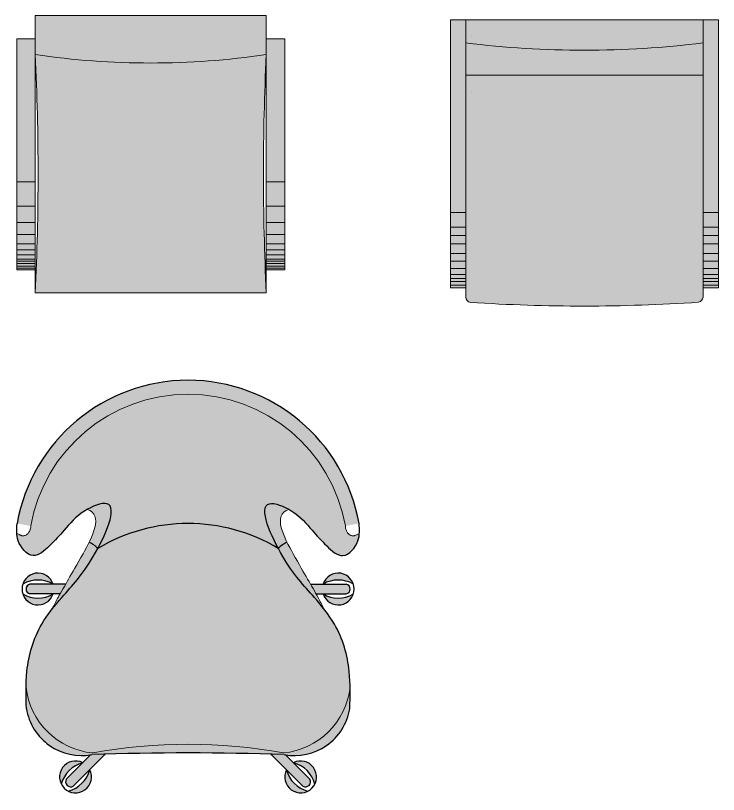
# Model space of a CAD drawing. Header units: metres. Extents: x 288.7 to 299.7, y 162.6 to 172.2.
# Drawn here: x 290.005 to 291.526, y 162.666 to 164.351 of the extents above; entities that cross this region are included whole.
import ezdxf

# ---------------------------------------------------------------- set-up
doc = ezdxf.new("R2010")
doc.units = ezdxf.units.M
doc.linetypes.add('HIDDEN', pattern=[9.524999999999999, 6.35, -3.175])
for name, color, linetype, lineweight in [('cotas', 250, 'Continuous', 5), ('estofado', 7, 'Continuous', 25), ('moveis', 254, 'Continuous', 5), ('parede', 7, 'Continuous', 30)]:
    doc.layers.add(name, color=color, linetype=linetype, lineweight=lineweight)

# ---------------------------------------------------------------- blocks, each defined once
blk = doc.blocks.new('CAD Madri Light')
at = {"layer": 'estofado', "lineweight": 5, "ltscale": 0.7}
h = blk.add_hatch(color=252, dxfattribs=at)
h.dxf.hatch_style = 1
h.set_gradient(color1=(228, 92, 7), color2=(119, 48, 4), one_color=1, tint=0.239999994635582, name='INVCYLINDER')
h.paths.add_polyline_path([(0.25, -0.08440285090875244), (0.25, 5.684341886078216e-14), (-0.2500000000001137, -5.684341886080803e-14), (-0.2500000000001137, -0.08440285090870248, 0.07312429468054588)])
h = blk.add_hatch(color=256, dxfattribs=at)
h.dxf.hatch_style = 1
h.set_gradient(color1=(120, 127, 135), one_color=1, tint=1, name='CYLINDER')
h.paths.add_polyline_path([(-0.2500000000001136, -0.05000000000001135), (-0.2900000000000773, -0.05000000000001136), (-0.2900000000000773, -0.5500000000000114), (-0.2500000000001137, -0.5500000000000114)])
h = blk.add_hatch(color=256, dxfattribs=at)
h.dxf.hatch_style = 1
h.set_gradient(color1=(120, 127, 135), one_color=1, tint=1, name='CYLINDER')
h.paths.add_polyline_path([(0.2499999999999999, -0.5500000000000113), (0.2899999999998499, -0.5500000000000113), (0.2899999999998499, -0.05000000000001136), (0.25, -0.05000000000001137)])
h = blk.add_hatch(color=252, dxfattribs=at)
h.dxf.hatch_style = 1
h.set_gradient(color1=(228, 92, 7), color2=(30, 12, 1), one_color=1, tint=0.05999999865889549, name='INVCURVED')
h.paths.add_polyline_path([(-0.2499999999998876, -0.08440285090873534, -0.02371233385360478), (-0.2499999999998863, -0.6000000000000227), (0.2500000000001137, -0.6000000000000227, -0.02371233385360489), (0.2500000000001142, -0.08440285090873623, -0.07312429468052935)])
at = {"layer": 'estofado', "lineweight": 20, "ltscale": 0.7}
for p, q in [((-0.2500000000001137, 0), (-0.2500000000001137, -0.6000000000000227)), ((0.2500000000001137, 5.684341886080801e-14), (-0.2500000000001137, -5.684341886080801e-14)), ((0.25, -0.6000000000000227), (0.25, 0)), ((-0.25, -0.6000000000000227), (0.2500000000001137, -0.6000000000000227))]:
    blk.add_line(p, q, dxfattribs=at)
at = {"layer": 'estofado', "color": 252, "lineweight": 5, "ltscale": 0.7}
for p, q in [((-0.2900000000000773, -0.05000000000001137), (-0.2500000000001137, -0.05000000000001137)), ((-0.2900000000000773, -0.5500000000000114), (-0.2900000000000773, -0.05000000000001137)), ((0.2899999999998499, -0.05000000000001137), (0.2499999999998863, -0.05000000000001137)), ((0.2899999999998499, -0.5500000000000114), (0.2899999999998499, -0.05000000000001137)), ((-0.2900000000000773, -0.5500000000000114), (-0.2500000000001137, -0.5500000000000114)), ((0.2899999999998499, -0.5500000000000114), (0.2499999999998863, -0.5500000000000114))]:
    blk.add_line(p, q, dxfattribs=at)
at = {"layer": 'estofado', "color": 252, "lineweight": 9, "ltscale": 0.7}
for p, q in [((-0.2499999999997726, -0.3596918825229523), (-0.2899999999996226, -0.3596918825229523)), ((0.25, -0.3596918825229523), (0.2899999999998499, -0.3596918825229523)), ((-0.2499999999997726, -0.4122299062501042), (-0.2899999999996226, -0.4122299062501042)), ((0.25, -0.4122299062501042), (0.2899999999998499, -0.4122299062501042)), ((-0.2499999999997726, -0.4475019350072102), (-0.2899999999996226, -0.4475019350072102)), ((0.25, -0.4475019350072102), (0.2899999999998499, -0.4475019350072102)), ((-0.2499999999997726, -0.4739559190172713), (-0.2899999999996226, -0.4739559190172713)), ((0.25, -0.4739559190172713), (0.2899999999998499, -0.4739559190172713)), ((-0.2499999999997726, -0.4940609829203595), (-0.2899999999996226, -0.4940609829203595)), ((0.25, -0.4940609829203595), (0.2899999999998499, -0.4940609829203595)), ((-0.2499999999997726, -0.5071116410720151), (-0.2899999999996226, -0.5071116410720151)), ((-0.2499999999997726, -0.5180459925214222), (-0.2899999999996226, -0.5180459925214222)), ((0.25, -0.5071116410720151), (0.2899999999998499, -0.5071116410720151)), ((0.25, -0.5180459925214222), (0.2899999999998499, -0.5180459925214222)), ((-0.2499999999997726, -0.5269589833773693), (-0.2899999999996226, -0.5269589833773693)), ((-0.2499999999997726, -0.5314493934953362), (-0.2899999999996226, -0.5314493934953362)), ((-0.2499999999997726, -0.5361599674148465), (-0.2899999999996226, -0.5361599674148465)), ((0.25, -0.5269589833773693), (0.2899999999998499, -0.5269589833773693)), ((0.25, -0.5314493934953362), (0.2899999999998499, -0.5314493934953362)), ((0.25, -0.5361599674148465), (0.2899999999998499, -0.5361599674148465)), ((-0.2499999999997726, -0.5422940569273464), (-0.2899999999996226, -0.5422940569273464)), ((-0.2499999999997726, -0.5463833497815358), (-0.2899999999996226, -0.5463833497815358)), ((0.25, -0.5422940569273464), (0.2899999999998499, -0.5422940569273464)), ((0.25, -0.5463833497815358), (0.2899999999998499, -0.5463833497815358))]:
    blk.add_line(p, q, dxfattribs=at)
at = {"layer": 'estofado', "color": 252, "lineweight": 5, "ltscale": 0.7}
for centre, start, end in [((-5.682903030557441, -0.342201425454391), 357.2832758010744, 2.71672419892571), ((5.682903030557668, -0.342201425454391), 177.2832758010743, 182.7167241989257)]:
    blk.add_arc(centre, 5.439016036424164, start, end, dxfattribs=at)
at = {"layer": 'estofado', "color": 252, "lineweight": 9, "ltscale": 0.7}
blk.add_arc((1.13686837721616e-13, 1.615874809670743), 1.718558734249611, 261.6354607206969, 278.3645392792967, dxfattribs=at)
blk = doc.blocks.new('Cad. Madri - Light (Maxmila)')
at = {"layer": 'cotas', "lineweight": 5, "ltscale": 0.5}
h = blk.add_hatch(color=256, dxfattribs=at)
h.set_gradient(color1=(202, 207, 211), color2=(233, 235, 236), one_color=1, tint=0.9200000166893005, name='CYLINDER')
h.paths.add_polyline_path([(-0.2568081560705195, 0), (-0.2899999999999636, 0), (-0.2899999999999636, -0.4166928882577849), (-0.2568081560705195, -0.4166928882577849)])
h = blk.add_hatch(color=256, dxfattribs=at)
h.set_gradient(color1=(231, 213, 182), color2=(246, 240, 228), one_color=1, tint=0.9300000071525574, name='INVCYLINDER')
h.paths.add_polyline_path([(-0.2568081560705195, 0), (-0.2568081560705195, -0.0500000000000953, 0.06090521266633066), (0.256808156071429, -0.05000000000009619), (0.256808156071429, 0)])
h = blk.add_hatch(color=256, dxfattribs=at)
h.set_gradient(color1=(202, 207, 211), color2=(233, 235, 236), one_color=1, tint=0.9200000166893005, name='CYLINDER')
h.paths.add_polyline_path([(0.2899999999999636, 0), (0.2568081560714291, 0), (0.256808156071429, -0.4166928882578986), (0.2899999999999637, -0.4166928882578986)])
h = blk.add_hatch(color=256, dxfattribs=at)
h.set_gradient(color1=(231, 213, 182), color2=(231, 213, 182), one_color=1, tint=0.8100000023841858, name='INVCURVED')
h.paths.add_polyline_path([(-0.2568081560705195, -0.05000000000009619), (-0.2568081560705195, -0.1200000000000046), (0.256808156071429, -0.1200000000001182), (0.256808156071429, -0.05000000000009575, -0.06090521266633066)])
h = blk.add_hatch(color=256, dxfattribs=at)
h.set_gradient(color1=(231, 213, 182), color2=(245, 237, 224), one_color=1, tint=0.9200000166893005, name='SPHERICAL')
h.paths.add_polyline_path([(0.256808156071429, -0.1200000000001182), (-0.2568081560705195, -0.1200000000000045), (-0.2568081560705195, -0.5799999999999272), (-0.2568081560705195, -0.6000000000000227, 0.3270884362942709), (-0.246808156070408, -0.6113661797281505, 0.03324470291766669), (0.2468081560704777, -0.6110679058072601, 0.3445541423068065), (0.2568081560702922, -0.6000000000000227), (0.2568081560702922, -0.5799999999999272)])
h = blk.add_hatch(color=256, dxfattribs=at)
h.set_gradient(color1=(202, 207, 211), color2=(233, 235, 236), one_color=1, tint=0.9200000166893005, name='INVCURVED')
h.paths.add_polyline_path([(-0.2568081560705195, -0.4166928882577849), (-0.2899999999999636, -0.4166928882577849), (-0.2899999999999636, -0.4488831960068182), (-0.2568081560705195, -0.4488831960068182)])
h = blk.add_hatch(color=256, dxfattribs=at)
h.set_gradient(color1=(202, 207, 211), color2=(233, 235, 236), one_color=1, tint=0.9200000166893005, name='INVCURVED')
h.paths.add_polyline_path([(0.256808156071429, -0.4166928882578986), (0.256808156071429, -0.4488831960069319), (0.2899999999999637, -0.448883196006932), (0.2899999999999637, -0.4166928882578986)])
h = blk.add_hatch(color=256, dxfattribs=at)
h.set_gradient(color1=(202, 207, 211), color2=(233, 235, 236), one_color=1, tint=0.9200000166893005, name='INVCURVED')
h.paths.add_polyline_path([(-0.2568081560705195, -0.4668729185779057), (-0.2568081560705195, -0.4488831960068183), (-0.2899999999999636, -0.4488831960068182), (-0.2899999999999636, -0.4668729185779056)])
h = blk.add_hatch(color=256, dxfattribs=at)
h.set_gradient(color1=(202, 207, 211), color2=(233, 235, 236), one_color=1, tint=0.9200000166893005, name='INVCURVED')
h.paths.add_polyline_path([(0.2899999999999637, -0.4668729185779058), (0.2899999999999636, -0.4488831960069319), (0.256808156071429, -0.4488831960069319), (0.256808156071429, -0.4668729185779057)])
h = blk.add_hatch(color=256, dxfattribs=at)
h.set_gradient(color1=(202, 207, 211), color2=(233, 235, 236), one_color=1, tint=0.9200000166893005, name='INVCURVED')
h.paths.add_polyline_path([(-0.2899999999999636, -0.4668729185779057), (-0.2899999999999637, -0.4843769305332444), (-0.2568081560705195, -0.4843769305332443), (-0.2568081560705195, -0.4668729185779056)])
h = blk.add_hatch(color=256, dxfattribs=at)
h.set_gradient(color1=(202, 207, 211), color2=(233, 235, 236), one_color=1, tint=0.9200000166893005, name='INVCURVED')
h.paths.add_polyline_path([(0.256808156071429, -0.4668729185779056), (0.256808156071429, -0.4843769305333581), (0.2899999999999637, -0.4843769305333581), (0.2899999999999637, -0.4668729185779057)])
h = blk.add_hatch(color=256, dxfattribs=at)
h.set_gradient(color1=(202, 207, 211), color2=(233, 235, 236), one_color=1, tint=0.9200000166893005, name='INVCURVED')
h.paths.add_polyline_path([(-0.2899999999999636, -0.4843769305332444), (-0.2899999999999636, -0.5057129985762002), (-0.2568081560705195, -0.5057129985762002), (-0.2568081560705195, -0.4843769305332443)])
h = blk.add_hatch(color=256, dxfattribs=at)
h.set_gradient(color1=(202, 207, 211), color2=(233, 235, 236), one_color=1, tint=0.9200000166893005, name='INVCURVED')
h.paths.add_polyline_path([(0.2899999999999636, -0.4843769305333581), (0.256808156071429, -0.4843769305333581), (0.256808156071429, -0.5057129985762003), (0.2899999999999637, -0.5057129985762004)])
h = blk.add_hatch(color=256, dxfattribs=at)
h.set_gradient(color1=(202, 207, 211), color2=(233, 235, 236), one_color=1, tint=0.9200000166893005, name='INVCURVED')
h.paths.add_polyline_path([(-0.2899999999999636, -0.5057129985762003), (-0.2899999999999636, -0.5218988989711306), (-0.2568081560705195, -0.5218988989711305), (-0.2568081560705195, -0.5057129985762003)])
h = blk.add_hatch(color=256, dxfattribs=at)
h.set_gradient(color1=(202, 207, 211), color2=(233, 235, 236), one_color=1, tint=0.9200000166893005, name='INVCURVED')
h.paths.add_polyline_path([(-0.2568081560705195, -0.5378498583970667), (-0.2568081560705195, -0.5218988989711306), (-0.2899999999999636, -0.5218988989711305), (-0.2899999999999636, -0.5378498583970667)])
h = blk.add_hatch(color=256, dxfattribs=at)
h.set_gradient(color1=(202, 207, 211), color2=(233, 235, 236), one_color=1, tint=0.9200000166893005, name='INVCURVED')
h.paths.add_polyline_path([(0.2899999999999636, -0.5218988989711306), (0.2899999999999637, -0.5057129985762003), (0.256808156071429, -0.5057129985762003), (0.256808156071429, -0.5218988989711306)])
h = blk.add_hatch(color=256, dxfattribs=at)
h.set_gradient(color1=(202, 207, 211), color2=(233, 235, 236), one_color=1, tint=0.9200000166893005, name='INVCURVED')
h.paths.add_polyline_path([(0.2899999999999636, -0.5378498583970669), (0.2899999999999636, -0.5218988989711305), (0.256808156071429, -0.5218988989711305), (0.2568081560714291, -0.5378498583970669)])
h = blk.add_hatch(color=256, dxfattribs=at)
h.set_gradient(color1=(202, 207, 211), color2=(233, 235, 236), one_color=1, tint=0.9200000166893005, name='INVCURVED')
h.paths.add_polyline_path([(-0.2568081560705195, -0.5378498583970668), (-0.2899999999999636, -0.5378498583970668), (-0.2899999999999636, -0.5508632024584585), (-0.2568081560705195, -0.5508632024583449)])
h = blk.add_hatch(color=256, dxfattribs=at)
h.set_gradient(color1=(202, 207, 211), color2=(233, 235, 236), one_color=1, tint=0.9200000166893005, name='INVCURVED')
h.paths.add_polyline_path([(0.2899999999999636, -0.5508632024584587), (0.2899999999999636, -0.5378498583970668), (0.256808156071429, -0.5378498583970667), (0.256808156071429, -0.5508632024583449)])
h = blk.add_hatch(color=256, dxfattribs=at)
h.set_gradient(color1=(202, 207, 211), color2=(233, 235, 236), one_color=1, tint=0.9200000166893005, name='INVCURVED')
h.paths.add_polyline_path([(-0.2568081560706332, -0.5597135092134522), (-0.2568081560707469, -0.5508632024583449), (-0.2899999999999636, -0.5508632024584585), (-0.2899999999999636, -0.559713509213509)])
h = blk.add_hatch(color=256, dxfattribs=at)
h.set_gradient(color1=(202, 207, 211), color2=(233, 235, 236), one_color=1, tint=0.9200000166893005, name='INVCURVED')
h.paths.add_polyline_path([(0.290000000000191, -0.5508632024584017), (0.2568081560713154, -0.5508632024583449), (0.256808156071088, -0.559713509213509), (0.2899999999999636, -0.5597135092134522)])
h = blk.add_hatch(color=256, dxfattribs=at)
h.set_gradient(color1=(202, 207, 211), color2=(233, 235, 236), one_color=1, tint=0.9200000166893005, name='INVCURVED')
h.paths.add_polyline_path([(-0.2568081560705195, -0.5660350197977095), (-0.2568081560705195, -0.5597135092134522), (-0.2899999999999636, -0.5597135092134522), (-0.2899999999999636, -0.5660350197977095)])
h = blk.add_hatch(color=256, dxfattribs=at)
h.set_gradient(color1=(202, 207, 211), color2=(233, 235, 236), one_color=1, tint=0.9200000166893005, name='INVCURVED')
h.paths.add_polyline_path([(-0.2568081560705195, -0.5743105565283031), (-0.2568081560704059, -0.5660350197977095), (-0.2899999999999636, -0.5660350197977095), (-0.2899999999999636, -0.5743105565283031)])
h = blk.add_hatch(color=256, dxfattribs=at)
h.set_gradient(color1=(202, 207, 211), color2=(233, 235, 236), one_color=1, tint=0.9200000166893005, name='INVCURVED')
h.paths.add_polyline_path([(0.290000000000191, -0.5597135092133954), (0.2568081560713154, -0.5597135092134522), (0.2568081560713154, -0.5660350197977095), (0.2899999999999636, -0.5660350197977664)])
h = blk.add_hatch(color=256, dxfattribs=at)
h.set_gradient(color1=(202, 207, 211), color2=(233, 235, 236), one_color=1, tint=0.9200000166893005, name='INVCURVED')
h.paths.add_polyline_path([(0.2568081560714291, -0.5660350197977095), (0.2568081560714291, -0.5743105565283031), (0.2899999999999636, -0.5743105565283032), (0.2899999999999636, -0.5660350197977096)])
h = blk.add_hatch(color=256, dxfattribs=at)
h.set_gradient(color1=(202, 207, 211), color2=(233, 235, 236), one_color=1, tint=0.9200000166893005, name='INVCURVED')
h.paths.add_polyline_path([(-0.2568081560705195, -0.5799999999999841), (-0.2568081560704059, -0.5743105565282463), (-0.2899999999999636, -0.5743105565282463), (-0.2900000000000773, -0.5800000000000409)])
h = blk.add_hatch(color=256, dxfattribs=at)
h.set_gradient(color1=(202, 207, 211), color2=(233, 235, 236), one_color=1, tint=0.9200000166893005, name='INVCURVED')
h.paths.add_polyline_path([(0.290000000000191, -0.5743105565283031), (0.2568081560713154, -0.5743105565283599), (0.2568081560715427, -0.5799999999999841), (0.2899999999999636, -0.5800000000000409)])
for p, q in [((0.2899999999999636, 0), (-0.2899999999999636, 0)), ((0.2899999999999636, -0.5799999999999272), (0.2899999999999636, 0)), ((0.256808156071429, -0.1200000000001182), (-0.2568081560705195, -0.1200000000000045)), ((-0.2899999999999636, -0.5800000000000409), (-0.2568081560705195, -0.5800000000000409)), ((-0.2568081560705195, -0.5799999999999272), (-0.2568081560705195, -0.6000000000000227)), ((0.2899999999999636, -0.5800000000000409), (0.2568081560702922, -0.5800000000000409)), ((0.2568081560702922, -0.5799999999999272), (0.2568081560702922, -0.6000000000000227))]:
    blk.add_line(p, q, dxfattribs=at)
for centre, radius, start, end in [((4.547473508864641e-13, 2.050440415175672), 2.116081370535718, 263.0293872531442, 276.9706127468494), ((-0.2440502021875091, -0.5988576180974405), 0.01280899776288016, 185.1167738468718, 257.5660625501004), ((0.2447309293945636, -0.5991395845389889), 0.0121078370877991, 279.8785626636246, 355.9249731707457)]:
    blk.add_arc(centre, radius, start, end, dxfattribs=at)
at = {"layer": 'estofado', "color": 252, "lineweight": 20, "ltscale": 0.1}
for p, q in [((-0.2899999999999636, 1.13686837721616e-13), (-0.2568081560705195, 1.13686837721616e-13)), ((-0.2899999999999636, 0), (-0.2899999999999636, -0.5800000000000409)), ((-0.2568081560705195, 1.13686837721616e-13), (-0.2568081560705195, -0.5799999999999272)), ((0.256808156071429, 0), (0.256808156071429, -0.5799999999999272)), ((-0.2899999999999636, -0.5800000000000409), (-0.2568081560705195, -0.5800000000000409)), ((0.2899999999999636, -0.5800000000000409), (0.2568081560702922, -0.5800000000000409))]:
    blk.add_line(p, q, dxfattribs=at)
at = {"layer": 'estofado', "color": 252, "lineweight": 5, "ltscale": 0.1}
for p, q in [((-0.2899999999999636, -0.4166928882577849), (-0.2568081560705195, -0.4166928882577849)), ((0.2899999999999636, -0.4166928882578986), (0.2568081560702922, -0.4166928882578986)), ((-0.2899999999999636, -0.4488831960068183), (-0.2568081560705195, -0.4488831960068183)), ((0.2899999999999636, -0.4488831960069319), (0.2568081560702922, -0.4488831960069319)), ((-0.2899999999999636, -0.4668729185779057), (-0.2568081560705195, -0.4668729185779057)), ((0.2899999999999636, -0.4668729185779057), (0.2568081560702922, -0.4668729185779057)), ((-0.2899999999999636, -0.4843769305332444), (-0.2568081560705195, -0.4843769305332444)), ((0.2899999999999636, -0.4843769305333581), (0.2568081560702922, -0.4843769305333581)), ((-0.2899999999999636, -0.5057129985762003), (-0.2568081560705195, -0.5057129985762003)), ((-0.2899999999999636, -0.5218988989711306), (-0.2568081560705195, -0.5218988989711306)), ((0.2899999999999636, -0.5057129985762003), (0.2568081560702922, -0.5057129985762003)), ((0.2899999999999636, -0.5218988989711306), (0.2568081560702922, -0.5218988989711306)), ((-0.2899999999999636, -0.5378498583970668), (-0.2568081560705195, -0.5378498583970668)), ((0.2899999999999636, -0.5378498583970668), (0.2568081560702922, -0.5378498583970668)), ((-0.2899999999999636, -0.5508632024584585), (-0.2568081560705195, -0.5508632024583449)), ((0.2899999999999636, -0.5508632024584585), (0.2568081560702922, -0.5508632024583449)), ((-0.2899999999999636, -0.5597135092134522), (-0.2568081560705195, -0.5597135092134522)), ((-0.2899999999999636, -0.5660350197977095), (-0.2568081560705195, -0.5660350197977095)), ((0.2899999999999636, -0.5597135092134522), (0.2568081560702922, -0.5597135092134522)), ((0.2899999999999636, -0.5660350197977095), (0.2568081560702922, -0.5660350197977095)), ((-0.2899999999999636, -0.5743105565283031), (-0.2568081560705195, -0.5743105565283031)), ((0.2899999999999636, -0.5743105565283031), (0.2568081560702922, -0.5743105565283031))]:
    blk.add_line(p, q, dxfattribs=at)
at = {"layer": 'estofado', "color": 252, "lineweight": 20, "ltscale": 0.1}
blk.add_arc((-0.002240539389049445, 3.096672628734041), 3.71609541376304, 266.2264618868498, 273.8427815084931, dxfattribs=at)
at = {"layer": 'moveis', "lineweight": 5, "ltscale": 0.1}
for points in [[(-0.2441657594758908, -0.03594626960796177), (-0.2441657594765729, -0.03594626960796177), (-0.2441657594765729, -0.03594626960796177)], [(-0.2441657594765729, -0.1554369077545061), (-0.2441657594765729, -0.1554369077545061)]]:
    blk.add_lwpolyline(points, close=True, dxfattribs=at)
blk = doc.blocks.new('Poltrona Gema cinza')
at = {"layer": 'parede', "ltscale": 0.08}
h = blk.add_hatch(color=256, dxfattribs=at)
h.dxf.hatch_style = 1
h.set_gradient(color1=(207, 182, 150), color2=(237, 228, 217), one_color=1, tint=0.8899999856948853, name='INVCYLINDER')
h.paths.add_polyline_path([(-0.3700000000000045, 0.496434572891701), (-0.340463519313289, 0.491181354007665, -0.8378378378371226), (0.3404635193134027, 0.4911813540075514), (0.3700000000000045, 0.496434572891701, 0.8378378378364514)])
h = blk.add_hatch(color=256, dxfattribs=at)
h.dxf.hatch_style = 1
h.set_gradient(color1=(207, 182, 150), color2=(237, 228, 217), one_color=1, tint=0.8899999856948853, name='INVCURVED')
edge = h.paths.add_edge_path()
edge.add_spline(control_points=[(-0.340463519313289, 0.491181354007665), (-0.3411829279966696, 0.4783943247651337), (-0.3499933901074428, 0.4688514480100707), (-0.3607640632136508, 0.4696859621024601), (-0.3706490275266106, 0.4749005004023843)], knot_values=[0.7287383561370645, 0.7287383561370645, 0.7287383561370645, 0.7287383561370645, 0.7659635161042919, 0.779130380227798, 0.779130380227798, 0.779130380227798, 0.779130380227798], degree=3, periodic=0)
edge.add_spline(control_points=[(-0.3700000000000045, 0.496434572891701), (-0.3710344998378332, 0.4841341442071894), (-0.3733359787621566, 0.4567690578679162), (-0.33682043453814, 0.4140127936488511), (-0.2966702169180735, 0.4501476807682252), (-0.2650720731734282, 0.4850514761158706), (-0.2423705691544455, 0.5127661905621608), (-0.2204432918301791, 0.5258403696659002), (-0.2184822318935176, 0.5269456297959891)], knot_values=[0.5351745703537905, 0.5351745703537905, 0.5351745703537905, 0.5351745703537905, 0.5723997303210179, 0.6179903601625173, 0.6589117078286214, 0.7052091732683929, 0.7659662026401948, 0.771791725840248, 0.771791725840248, 0.771791725840248, 0.771791725840248], degree=3, periodic=0)
edge.add_spline(control_points=[(-0.2184822318935176, 0.5269456297959891), (-0.2033265301131451, 0.5354874354842423), (-0.1452166748111949, 0.5559552513150834), (-0.1730410807201679, 0.4839471146538017), (-0.1952210752480141, 0.4426156339694103)], knot_values=[0.3873533374271235, 0.3873533374271235, 0.3873533374271235, 0.3873533374271235, 0.432374853947277, 0.5351745703537905, 0.5351745703537905, 0.5351745703537905, 0.5351745703537905], degree=3, periodic=0)
edge.add_arc((-1.13686837721616e-13, 0.1154558019548517), 0.3809787709371366, 59.17485206410328, 120.82514793592449, ccw=False)
edge.add_spline(control_points=[(0.1952210752477868, 0.4426156339694103), (0.1730410807201679, 0.4839471146538017), (0.1452166748110812, 0.5559552513150265), (0.2033265301131451, 0.5354874354842991), (0.2184822318934039, 0.5269456297959891)], knot_values=[0.3873533374271235, 0.3873533374271235, 0.3873533374271235, 0.3873533374271235, 0.490153053833637, 0.53517457035379, 0.53517457035379, 0.53517457035379, 0.53517457035379], degree=3, periodic=0)
edge.add_spline(control_points=[(0.2184822318934039, 0.5269456297959891), (0.2204432918300654, 0.5258403696659002), (0.2423705691543319, 0.5127661905621608), (0.2650720731734282, 0.4850514761158706), (0.2966702169180735, 0.4501476807682252), (0.33682043453814, 0.4140127936488511), (0.3733359787621566, 0.4567690578679162), (0.3710344998378332, 0.4841341442071894), (0.3700000000000045, 0.496434572891701)], knot_values=[0.53517457035379, 0.53517457035379, 0.53517457035379, 0.53517457035379, 0.5410000935538437, 0.6017571229256455, 0.6480545883654171, 0.6889759360315212, 0.7345665658730206, 0.771791725840248, 0.771791725840248, 0.771791725840248, 0.771791725840248], degree=3, periodic=0)
edge.add_spline(control_points=[(0.3706490275267242, 0.4749005004023843), (0.3607640632137645, 0.4696859621024601), (0.3499933901075565, 0.468851448009957), (0.3411829279967833, 0.47839432476502), (0.3404635193134027, 0.4911813540075514)], knot_values=[0.7287383561370646, 0.7287383561370646, 0.7287383561370646, 0.7287383561370646, 0.7419052202605707, 0.7791303802277981, 0.7791303802277981, 0.7791303802277981, 0.7791303802277981], degree=3, periodic=0)
edge.add_arc((0, 0.4306281212785166), 0.3458064516129967, 10.08490213838005, 169.9150978615981)
h = blk.add_hatch(color=256, dxfattribs=at)
h.dxf.hatch_style = 1
h.set_gradient(color1=(207, 182, 150), color2=(237, 228, 217), one_color=1, tint=0.8899999856948853)
edge = h.paths.add_edge_path()
edge.add_spline(control_points=[(-0.1952210752480141, 0.4426156339694103), (-0.1730410807201679, 0.4839471146538017), (-0.1452166748111949, 0.5559552513150834), (-0.2033265301131451, 0.5354874354842423), (-0.2184822318935176, 0.5269456297959891)], knot_values=[0.3873533374271235, 0.3873533374271235, 0.3873533374271235, 0.3873533374271235, 0.490153053833637, 0.5351745703537905, 0.5351745703537905, 0.5351745703537905, 0.5351745703537905], degree=3, periodic=0)
edge.add_spline(control_points=[(-0.2184822318934039, 0.5269456297959891), (-0.1894750592118726, 0.5181201221957394), (-0.1993428173208258, 0.4860272065181448), (-0.2143347749790792, 0.4556828389342513)], knot_values=[0.3905234577895307, 0.3905234577895307, 0.3905234577895307, 0.3905234577895307, 0.4558372394376592, 0.4558372394376592, 0.4558372394376592, 0.4558372394376592], degree=3, periodic=0)
edge.add_arc((-0.2357855580531805, 0.4037936621745644), 0.05614822133680664, 43.74257519084841, 67.53998977155499, ccw=False)
h = blk.add_hatch(color=256, dxfattribs=at)
h.dxf.hatch_style = 1
h.set_gradient(color1=(207, 182, 150), color2=(237, 228, 217), one_color=1, tint=0.8899999856948853)
edge = h.paths.add_edge_path()
edge.add_spline(control_points=[(0.2143347749788518, 0.4556828389342513), (0.1993428173207121, 0.4860272065181448), (0.1894750592118726, 0.5181201221956826), (0.2184822318934039, 0.5269456297959891)], knot_values=[0.3905234577895678, 0.3905234577895678, 0.3905234577895678, 0.3905234577895678, 0.4558372394376592, 0.4558372394376592, 0.4558372394376592, 0.4558372394376592], degree=3, periodic=0)
edge.add_spline(control_points=[(0.2184822318934039, 0.5269456297959891), (0.2033265301131451, 0.5354874354842991), (0.1452166748110812, 0.5559552513150265), (0.1730410807201679, 0.4839471146538017), (0.1952210752477868, 0.4426156339694103)], knot_values=[0.3873533374271235, 0.3873533374271235, 0.3873533374271235, 0.3873533374271235, 0.4323748539472765, 0.53517457035379, 0.53517457035379, 0.53517457035379, 0.53517457035379], degree=3, periodic=0)
edge.add_arc((0.2357855580529531, 0.4037936621744507), 0.05614822133680651, 112.46001022842279, 136.2574248091097, ccw=False)
h = blk.add_hatch(color=256, dxfattribs=at)
h.dxf.hatch_style = 1
h.set_gradient(color1=(207, 182, 150), color2=(237, 228, 217), one_color=1, tint=0.8899999856948853, name='CURVED')
edge = h.paths.add_edge_path()
edge.add_spline(control_points=[(0.3506938288760466, 0.1422517010748265), (0.3505267687340847, 0.153680232701106), (0.3483043695682682, 0.2007558336363786), (0.3314120783562657, 0.2604163548836596), (0.3021121861311258, 0.3013840798511183), (0.2938703630729833, 0.3118307816361607)], knot_values=[0.04664113841433019, 0.04664113841433019, 0.04664113841433019, 0.04664113841433019, 0.08093024380854152, 0.1880782673989, 0.227686192987532, 0.227686192987532, 0.227686192987532, 0.227686192987532], degree=3, periodic=0)
edge.add_spline(control_points=[(0.2938703630729833, 0.3118307816361607), (0.2871421858872054, 0.3203589021893549), (0.2560637560749228, 0.356671946785184), (0.2264664789518065, 0.3869412341309157), (0.1984783322270687, 0.4365458735035759), (0.1952210752477868, 0.4426156339694103)], knot_values=[0.227686192987532, 0.227686192987532, 0.227686192987532, 0.227686192987532, 0.2600199545166874, 0.3722566207304333, 0.3873533374271235, 0.3873533374271235, 0.3873533374271235, 0.3873533374271235], degree=3, periodic=0)
edge.add_arc((-1.13686837721616e-13, 0.1154558019547949), 0.3809787709371366, 59.17485206407981, 120.8251479359202)
edge.add_spline(control_points=[(-0.1952210752480141, 0.4426156339694103), (-0.1984783322270687, 0.4365458735035759), (-0.2264664789518065, 0.3869412341309157), (-0.2560637560750365, 0.356671946785184), (-0.2871421858870917, 0.3203589021894118), (-0.2938703630729833, 0.3118307816362176)], knot_values=[0.2276861929875817, 0.2276861929875817, 0.2276861929875817, 0.2276861929875817, 0.242782909684272, 0.3550195758980179, 0.3873533374271235, 0.3873533374271235, 0.3873533374271235, 0.3873533374271235], degree=3, periodic=0)
edge.add_spline(control_points=[(-0.2938703630729833, 0.3118307816362176), (-0.3021121861310121, 0.3013840798511751), (-0.3314120783562657, 0.2604163548836596), (-0.3483043695680408, 0.2007558336377429), (-0.3505267687340847, 0.1536802327037776), (-0.3506938288760466, 0.1422517010788056)], knot_values=[0.04664113841829476, 0.04664113841829476, 0.04664113841829476, 0.04664113841829476, 0.08624906400697649, 0.193397087597335, 0.2276861929875817, 0.2276861929875817, 0.2276861929875817, 0.2276861929875817], degree=3, periodic=0)
edge.add_arc((-0.1909630511771638, 0.1601153728720988), 0.160726575631447, 186.3812223243136, 264.5584871474863)
edge.add_arc((4.547473508864641e-13, -1.120266587900744), 1.13919754137727, 79.57147956615438, 100.42852043385108, ccw=False)
edge.add_arc((0.1909630511776186, 0.1601153728720988), 0.1607265756314469, 275.4415128526347, 353.6187776740775)
h = blk.add_hatch(color=256, dxfattribs=at)
h.dxf.hatch_style = 1
h.set_gradient(color1=(207, 182, 150), color2=(237, 228, 217), one_color=1, tint=0.8899999856948853)
edge = h.paths.add_edge_path()
edge.add_spline(control_points=[(-0.2938703630729833, 0.3118307816362176), (-0.2871421858870917, 0.3203589021894118), (-0.2560637560750365, 0.356671946785184), (-0.2264664789518065, 0.3869412341309157), (-0.1984783322270687, 0.4365458735035759), (-0.1952210752480141, 0.4426156339694103)], knot_values=[0.2276861929875817, 0.2276861929875817, 0.2276861929875817, 0.2276861929875817, 0.2600199545166874, 0.3722566207304333, 0.3873533374271235, 0.3873533374271235, 0.3873533374271235, 0.3873533374271235], degree=3, periodic=0)
edge.add_arc((-0.2357855580531805, 0.4037936621745644), 0.05614822133680665, 43.74257519080646, 67.53998977155507)
edge.add_spline(control_points=[(-0.2143347749790792, 0.4556828389342513), (-0.2185276978327693, 0.447196182606433), (-0.2408032703874596, 0.4067066050417338), (-0.2551421851660507, 0.3823012686216885), (-0.2649362267700326, 0.3653949010086421)], knot_values=[0.3019454110341495, 0.3019454110341495, 0.3019454110341495, 0.3019454110341495, 0.3202122480932469, 0.3905234577895307, 0.3905234577895307, 0.3905234577895307, 0.3905234577895307], degree=3, periodic=0)
edge.add_spline(control_points=[(-0.2649362267700326, 0.3653949010086421), (-0.2692232366447342, 0.3579947114002948), (-0.27320602021166, 0.3510670008998886), (-0.277170797056101, 0.343968666931346)], knot_values=[0.2711690612439368, 0.2711690612439368, 0.2711690612439368, 0.2711690612439368, 0.3019454110341495, 0.3019454110341495, 0.3019454110341495, 0.3019454110341495], degree=3, periodic=0)
edge.add_spline(control_points=[(-0.277170797056101, 0.343968666931346), (-0.2786070856507195, 0.3413972091872779), (-0.2841995689996111, 0.3312808822844318), (-0.2899630856170461, 0.3203589021892981), (-0.2938703630727559, 0.311830781636047)], knot_values=[0.2276861929873797, 0.2276861929873797, 0.2276861929873797, 0.2276861929873797, 0.2388352997146292, 0.2711690612439369, 0.2711690612439369, 0.2711690612439369, 0.2711690612439369], degree=3, periodic=0)
h = blk.add_hatch(color=256, dxfattribs=at)
h.dxf.hatch_style = 1
h.set_gradient(color1=(207, 182, 150), color2=(237, 228, 217), one_color=1, tint=0.8899999856948853)
edge = h.paths.add_edge_path()
edge.add_spline(control_points=[(0.2649362267699189, 0.3653949010085284), (0.255142185165937, 0.3823012686216316), (0.2408032703873459, 0.4067066050416202), (0.2185276978327693, 0.4471961826063193), (0.2143347749788518, 0.4556828389341376)], knot_values=[0.3019454110341601, 0.3019454110341601, 0.3019454110341601, 0.3019454110341601, 0.3722566207304333, 0.3905234577895678, 0.3905234577895678, 0.3905234577895678, 0.3905234577895678], degree=3, periodic=0)
edge.add_arc((0.2357855580528394, 0.4037936621743938), 0.05614822133680649, 112.4600102283155, 136.2574248089876)
edge.add_spline(control_points=[(0.1952210752477868, 0.4426156339694103), (0.1984783322270687, 0.4365458735035759), (0.2264664789518065, 0.3869412341309157), (0.2560637560749228, 0.356671946785184), (0.2871421858872054, 0.3203589021893549), (0.2938703630729833, 0.3118307816361607)], knot_values=[0.227686192987532, 0.227686192987532, 0.227686192987532, 0.227686192987532, 0.2427829096842222, 0.3550195758979682, 0.3873533374271235, 0.3873533374271235, 0.3873533374271235, 0.3873533374271235], degree=3, periodic=0)
edge.add_spline(control_points=[(0.2938703630727559, 0.3118307816359334), (0.2899630856170461, 0.3203589021892981), (0.2841995689996111, 0.3312808822843749), (0.2786070856506058, 0.3413972091872779), (0.2771707970559874, 0.3439686669312891)], knot_values=[0.2276861929873797, 0.2276861929873797, 0.2276861929873797, 0.2276861929873797, 0.2600199545166874, 0.2711690612439286, 0.2711690612439286, 0.2711690612439286, 0.2711690612439286], degree=3, periodic=0)
edge.add_spline(control_points=[(0.2771707970559874, 0.3439686669312891), (0.2732060202115463, 0.3510670008998318), (0.2692232366446206, 0.357994711400238), (0.2649362267699189, 0.3653949010085284)], knot_values=[0.2711690612439286, 0.2711690612439286, 0.2711690612439286, 0.2711690612439286, 0.3019454110341601, 0.3019454110341601, 0.3019454110341601, 0.3019454110341601], degree=3, periodic=0)
h = blk.add_hatch(color=256, dxfattribs=at)
h.dxf.hatch_style = 1
h.set_gradient(color1=(202, 205, 206), one_color=1, tint=1, name='CURVED')
h.paths.add_polyline_path([(-0.3576892630932207, 0.3653949010085853, -0.2693455629706146), (-0.2921393519158073, 0.3653949010085284, 0.7251972239691762)])
h = blk.add_hatch(color=256, dxfattribs=at)
h.dxf.hatch_style = 1
h.set_gradient(color1=(202, 205, 206), one_color=1, tint=1, name='CURVED')
h.paths.add_polyline_path([(0.2921393519161484, 0.3653949010086421, -0.269345562970615), (0.3576892630935617, 0.3653949010084148, 0.7251972239687858)])
h = blk.add_hatch(color=256, dxfattribs=at)
h.dxf.hatch_style = 1
h.set_gradient(color1=(202, 205, 206), one_color=1, tint=1, name='CURVED')
edge = h.paths.add_edge_path()
edge.add_spline(control_points=[(-0.277170797056101, 0.343968666931346), (-0.27320602021166, 0.3510670008998886), (-0.2692232366447342, 0.3579947114002948), (-0.2649362267700326, 0.3653949010086421)], knot_values=[0.2711690612439369, 0.2711690612439369, 0.2711690612439369, 0.2711690612439369, 0.3019454110341495, 0.3019454110341495, 0.3019454110341495, 0.3019454110341495], degree=3, periodic=0)
edge.add_line((-0.2649362267699189, 0.3653949010086421), (-0.3423521999130799, 0.3653949010086421))
edge.add_arc((-0.3396193859018695, 0.3546817839700793), 0.01105618148830568, 104.3104185615912, 255.6895814396962)
edge.add_line((-0.3423521999128525, 0.3439686669314028), (-0.2771707970562147, 0.3439686669314028))
h = blk.add_hatch(color=256, dxfattribs=at)
h.dxf.hatch_style = 1
h.set_gradient(color1=(202, 205, 206), one_color=1, tint=1, name='CURVED')
edge = h.paths.add_edge_path()
edge.add_line((0.3423521999135346, 0.3653949010086421), (0.2649362267699189, 0.3653949010085284))
edge.add_spline(control_points=[(0.2649362267699189, 0.3653949010085284), (0.2692232366446206, 0.357994711400238), (0.2732060202115463, 0.3510670008998318), (0.2771707970559874, 0.3439686669312891)], knot_values=[0.2711690612439287, 0.2711690612439287, 0.2711690612439287, 0.2711690612439287, 0.3019454110341601, 0.3019454110341601, 0.3019454110341601, 0.3019454110341601], degree=3, periodic=0)
edge.add_line((0.2771707970559874, 0.3439686669312891), (0.3423521999133072, 0.3439686669312891))
edge.add_arc((0.3396193859025516, 0.3546817839699656), 0.01105618148830568, 284.3104185591621, 435.6895814396961)
h = blk.add_hatch(color=256, dxfattribs=at)
h.dxf.hatch_style = 1
h.set_gradient(color1=(202, 205, 206), one_color=1, tint=1, name='CURVED')
h.paths.add_polyline_path([(-0.2921393519160347, 0.3439686669312323, -0.2693455629689941), (-0.357689263093107, 0.3439686669312891, 0.7251972239570316)])
h = blk.add_hatch(color=256, dxfattribs=at)
h.dxf.hatch_style = 1
h.set_gradient(color1=(202, 205, 206), one_color=1, tint=1, name='CURVED')
h.paths.add_polyline_path([(0.3576892630932207, 0.3439686669311186, -0.2693455629695342), (0.2921393519160347, 0.3439686669312891, 0.7251972239606899)])
h = blk.add_hatch(color=256, dxfattribs=at)
h.dxf.hatch_style = 1
h.set_gradient(color1=(207, 182, 150), color2=(221, 204, 182), one_color=1, tint=0.7900000214576721, name='INVHEMISPHERICAL')
edge = h.paths.add_edge_path()
edge.add_arc((-0.1909630511772775, 0.1601153728720988), 0.160726575631447, 186.3812223243181, 264.5584871474863, ccw=False)
edge.add_spline(control_points=[(-0.3506938288760466, 0.1422517010788056), (-0.3509210694271587, 0.1267062466445736), (-0.3504605347135339, 0.1111315094620409), (-0.3499999999999091, 0.0955567722795081)], knot_values=[0, 0, 0, 0, 0.04664113841829474, 0.04664113841829474, 0.04664113841829474, 0.04664113841829474], degree=3, periodic=0)
edge.add_arc((-0.2303425415726679, 0.1157575008031131), 0.1213506357220701, 189.5823953407194, 280.4888020005847)
edge.add_arc((-3.410605131648481e-13, -6.083616859353072), 6.083616859353055, 88.03829500985671, 91.96170499012828, ccw=False)
edge.add_arc((0.2303425415731226, 0.1157575008031131), 0.1213506357220701, 259.5111979996313, 350.4176046577539)
edge.add_spline(control_points=[(0.3499999999999091, 0.09555677227939441), (0.3504605347135339, 0.1111315094606766), (0.3509210694271587, 0.126706246641902), (0.3506938288760466, 0.1422517010748265)], knot_values=[0, 0, 0, 0, 0.04664113841433019, 0.04664113841433019, 0.04664113841433019, 0.04664113841433019], degree=3, periodic=0)
edge.add_arc((0.1909630511776186, 0.1601153728720988), 0.1607265756314469, 275.4415128526347, 353.61877767425875, ccw=False)
edge.add_arc((3.410605131648481e-13, -1.120266587900744), 1.13919754137727, 79.57147956614887, 100.4285204338511)
h = blk.add_hatch(color=256, dxfattribs=at)
h.dxf.hatch_style = 1
h.set_gradient(color1=(202, 205, 206), one_color=1, tint=1, name='CURVED')
h.paths.add_polyline_path([(-0.179220570881057, -0.002640451046772796, 0.001193601935939166), (-0.2082514649879386, -0.003565427108753738, -0.005555381516937154), (-0.2109082109647034, -0.004026820307615253), (-0.2634914330752736, -0.05661004241841283, 0.7769323762030672), (-0.2483407976641274, -0.07176067783001372)])
h = blk.add_hatch(color=256, dxfattribs=at)
h.dxf.hatch_style = 1
h.set_gradient(color1=(202, 205, 206), one_color=1, tint=1, name='CURVED')
h.paths.add_polyline_path([(0.2109082109652718, -0.004026820307672097, -0.005555381516435517), (0.2082514649887344, -0.003565427108924268, 0.001193601935948654), (0.1792205708816255, -0.002640451046829639), (0.2483407976645822, -0.07176067783001372, 0.7769323762030677), (0.2634914330757283, -0.05661004241841283)])
h = blk.add_hatch(color=256, dxfattribs=at)
h.dxf.hatch_style = 1
h.set_gradient(color1=(202, 205, 206), one_color=1, tint=1, name='CURVED')
h.paths.add_polyline_path([(-0.2279855877537784, -0.02110419709691769, 0.7251972239768729), (-0.2743363744535827, -0.06745498379717674, -0.2693455629728984)])
h = blk.add_hatch(color=256, dxfattribs=at)
h.dxf.hatch_style = 1
h.set_gradient(color1=(202, 205, 206), one_color=1, tint=1, name='CURVED')
h.paths.add_polyline_path([(0.2279855877543469, -0.02110419709697453, -0.2693455629706064), (0.2743363744539238, -0.06745498379677883, 0.7251972239596975)])
h = blk.add_hatch(color=256, dxfattribs=at)
h.dxf.hatch_style = 1
h.set_gradient(color1=(202, 205, 206), one_color=1, tint=1, name='CURVED')
h.paths.add_polyline_path([(-0.2128349523426323, -0.03625483250823436, -0.2693455629717149), (-0.259185739042664, -0.08260561920798182, 0.7251972239697166)])
h = blk.add_hatch(color=256, dxfattribs=at)
h.dxf.hatch_style = 1
h.set_gradient(color1=(202, 205, 206), one_color=1, tint=1, name='CURVED')
h.paths.add_polyline_path([(0.2128349523429733, -0.03625483250812067, 0.7251972239754422), (0.2591857390431187, -0.08260561920798182, -0.2693455629724791)])
at = {"layer": 'estofado', "ltscale": 3}
for p, q in [((-0.2649362267695778, 0.3653949010086421), (-0.3423521999130799, 0.3653949010086421)), ((0.2649362267700326, 0.3653949010085284), (0.3423521999135346, 0.3653949010086421)), ((-0.2771707970555326, 0.3439686669314028), (-0.3423521999128525, 0.3439686669314028)), ((0.2771707970559874, 0.3439686669312891), (0.3423521999133072, 0.3439686669312891)), ((-0.2109082109647034, -0.004026820307615253), (-0.2634914330752736, -0.05661004241841283)), ((-0.179220570881057, -0.002640451046715953), (-0.2483407976641274, -0.07176067783001372)), ((0.1792205708815118, -0.002640451046715953), (0.2483407976645822, -0.07176067783001372)), ((0.2109082109651581, -0.004026820307615253), (0.2634914330757283, -0.05661004241841283))]:
    blk.add_line(p, q, dxfattribs=at)
at = {"layer": 'estofado'}
for centre, radius, start, end in [((0, 0.4306281212788576), 0.3758064516130091, 10.0849021383396, 169.9150978616668), ((-0.2303425415727816, 0.1157575008031131), 0.1213506357220828, 189.5823953407462, 280.4888020003235), ((0.2303425415730089, 0.1157575008031131), 0.1213506357220828, 259.5111979996765, 350.4176046592538), ((-6.821210263296962e-13, -6.08361685935273), 6.083616859352739, 88.03829500985395, 91.96170499013304)]:
    blk.add_arc(centre, radius, start, end, dxfattribs=at)
at = {"layer": 'estofado', "color": 252, "linetype": 'HIDDEN', "lineweight": 5}
for centre, radius, start, end in [((0, 0.4306281212788576), 0.3458064516130092, 10.0849021383396, 169.9150978616668), ((-0.1909630511772775, 0.1601153728720988), 0.1607265756314778, 186.3812223262691, 264.558487147405), ((0.1909630511777323, 0.1601153728720988), 0.1607265756314778, 275.441512852595, 353.6187776737309), ((2.273736754432321e-13, -1.120266587900403), 1.139197541376974, 79.57147956614286, 100.4285204338571)]:
    blk.add_arc(centre, radius, start, end, dxfattribs=at)
at = {"layer": 'estofado', "color": 252, "ltscale": 3}
for centre, radius, start, end in [((0, 0.115455801954738), 0.3809787709371453, 59.17485206407904, 120.825147935921), ((-0.2357855580530668, 0.403793662174678), 0.05614822133671918, 43.74257519067928, 67.5399897715731), ((0.2357855580530668, 0.403793662174678), 0.05614822133671918, 112.4600102284269, 136.2574248093207)]:
    blk.add_arc(centre, radius, start, end, dxfattribs=at)
at = {"layer": 'estofado', "ltscale": 3}
for centre, radius, start, end in [((-0.324914307504514, 0.3546817839699656), 0.03448142384706898, 18.1009639123629, 341.8990360874867), ((0.3249143075047414, 0.3546817839699656), 0.03448142384706898, 198.1009639125071, 161.8990360876371), ((-0.324914307504514, 0.3089669623189479), 0.06525572755396075, 59.85075869644783, 120.1492413035304), ((0.3249143075047414, 0.3089669623189479), 0.06525572755396075, 59.85075869646963, 120.1492413035522), ((-0.3396193859018695, 0.3546817839700793), 0.01105618148830934, 104.3104185621619, 255.6895814379858), ((0.3396193859023242, 0.3546817839699656), 0.01105618148830934, 284.3104185620142, 75.68958143783809), ((-0.324914307504514, 0.4003966056209833), 0.06525572755396075, 239.8507586964696, 300.1492413035522), ((0.3249143075047414, 0.4003966056208697), 0.06525572755396075, 239.8507586964478, 300.1492413035304), ((-0.2435856633981075, -0.0518549081525066), 0.03448142384706898, 63.1009639125106, 26.89903608763358), ((-0.2112604030078273, -0.08418016854255939), 0.06525572755396075, 104.8507586964489, 165.1492413035313), ((0.2435856633983349, -0.0518549081525066), 0.03448142384706898, 153.1009639123635, 116.8990360874894), ((0.2112604030082821, -0.08418016854255939), 0.06525572755396075, 14.85075869646867, 75.14924130355105), ((-0.2759109237881603, -0.01952964776222643), 0.06525572755396075, 284.8507586964758, 345.1492413035519), ((0.275910923788615, -0.01952964776222643), 0.06525572755396075, 194.8507586964481, 255.1492413035242), ((-0.2539837240508405, -0.06225296880523956), 0.01105618148830934, 149.3104185620123, 300.6895814378374), ((0.2539837240510678, -0.06225296880523956), 0.01105618148830934, 239.3104185621626, 30.6895814379877)]:
    blk.add_arc(centre, radius, start, end, dxfattribs=at)
at = {"layer": 'estofado'}
for points in [[(-0.3499999999999091, 0.0955567722795081), (-0.3488041966761557, 0.1764781811730813), (-0.3167908512465374, 0.278732005911877), (-0.273454623509565, 0.3361565451863839), (-0.2050532810442292, 0.4251415191523051), (-0.1759011741182803, 0.5393769059649571), (-0.2242149195542424, 0.5235275069146041), (-0.268408463060041, 0.4818340142509783), (-0.3000000000001819, 0.4479898109082683), (-0.3352693087299485, 0.4272381228676636), (-0.3677006506289899, 0.4592804946894944), (-0.3700000000000045, 0.496434572891701)], [(0.3499999999999091, 0.09555677227939441), (0.3488041966761557, 0.1764781811729677), (0.3167908512465374, 0.278732005911877), (0.273454623509565, 0.3361565451862703), (0.2050532810442292, 0.4251415191521914), (0.1759011741182803, 0.5393769059648434), (0.2242149195542424, 0.5235275069144905), (0.268408463060041, 0.4818340142509783), (0.3000000000001819, 0.4479898109081546), (0.3352693087299485, 0.4272381228675499), (0.3677006506289899, 0.4592804946894944), (0.3700000000000045, 0.496434572891701)]]:
    blk.add_spline(points, degree=3, dxfattribs=at)
at = {"layer": 'estofado', "color": 252, "linetype": 'HIDDEN', "lineweight": 5}
for points, knots in [([(-0.2938703630727559, 0.311830781636047), (-0.2899630856170461, 0.3203589021892981), (-0.2708007328077429, 0.356671946785184), (-0.2435436716201593, 0.3999242364623683), (-0.1813623870690435, 0.5156518206331953), (-0.2184822318934039, 0.5269456297959891)], [0.2276861929873797, 0.2276861929873797, 0.2276861929873797, 0.2276861929873797, 0.2600199545166874, 0.3722566207304333, 0.4558372394376592, 0.4558372394376592, 0.4558372394376592, 0.4558372394376592]), ([(0.2938703630727559, 0.3118307816359334), (0.2899630856170461, 0.3203589021892981), (0.2708007328077429, 0.3566719467850703), (0.2435436716201593, 0.3999242364623683), (0.1813623870690435, 0.5156518206330816), (0.2184822318934039, 0.5269456297959891)], [0.2276861929873797, 0.2276861929873797, 0.2276861929873797, 0.2276861929873797, 0.2600199545166874, 0.3722566207304333, 0.4558372394376592, 0.4558372394376592, 0.4558372394376592, 0.4558372394376592]), ([(-0.3706490275266106, 0.4749005004023843), (-0.3607640632136508, 0.4696859621024601), (-0.3499933901074428, 0.4688514480100707), (-0.3411829279966696, 0.4783943247651337), (-0.340463519313289, 0.491181354007665)], [0.7287383561370646, 0.7287383561370646, 0.7287383561370646, 0.7287383561370646, 0.7419052202605707, 0.7791303802277981, 0.7791303802277981, 0.7791303802277981, 0.7791303802277981]), ([(0.3706490275267242, 0.4749005004023843), (0.3607640632137645, 0.4696859621024601), (0.3499933901075565, 0.468851448009957), (0.3411829279967833, 0.47839432476502), (0.3404635193134027, 0.4911813540075514)], [0.7287383561370646, 0.7287383561370646, 0.7287383561370646, 0.7287383561370646, 0.7419052202605707, 0.7791303802277981, 0.7791303802277981, 0.7791303802277981, 0.7791303802277981])]:
    blk.add_open_spline(points, degree=3, knots=knots, dxfattribs=at)

msp = doc.modelspace()

# ---------------------------------------------------------------- block references
at = {"layer": 'cotas', "lineweight": 5}
msp.add_blockref('Cad. Madri - Light (Maxmila)', (291.2358425780381, 164.3419701251906), dxfattribs=at)
at = {"layer": 'estofado', "color": 252, "lineweight": 20, "ltscale": 9}
msp.add_blockref('CAD Madri Light', (290.2972576820287, 164.3511684339589), dxfattribs=at)
at = {"layer": 'moveis', "color": 0, "ltscale": 0.08}
msp.add_blockref('Poltrona Gema cinza', (290.3780113702481, 162.7555824781937), dxfattribs=at)

doc.saveas('drawing.dxf')
